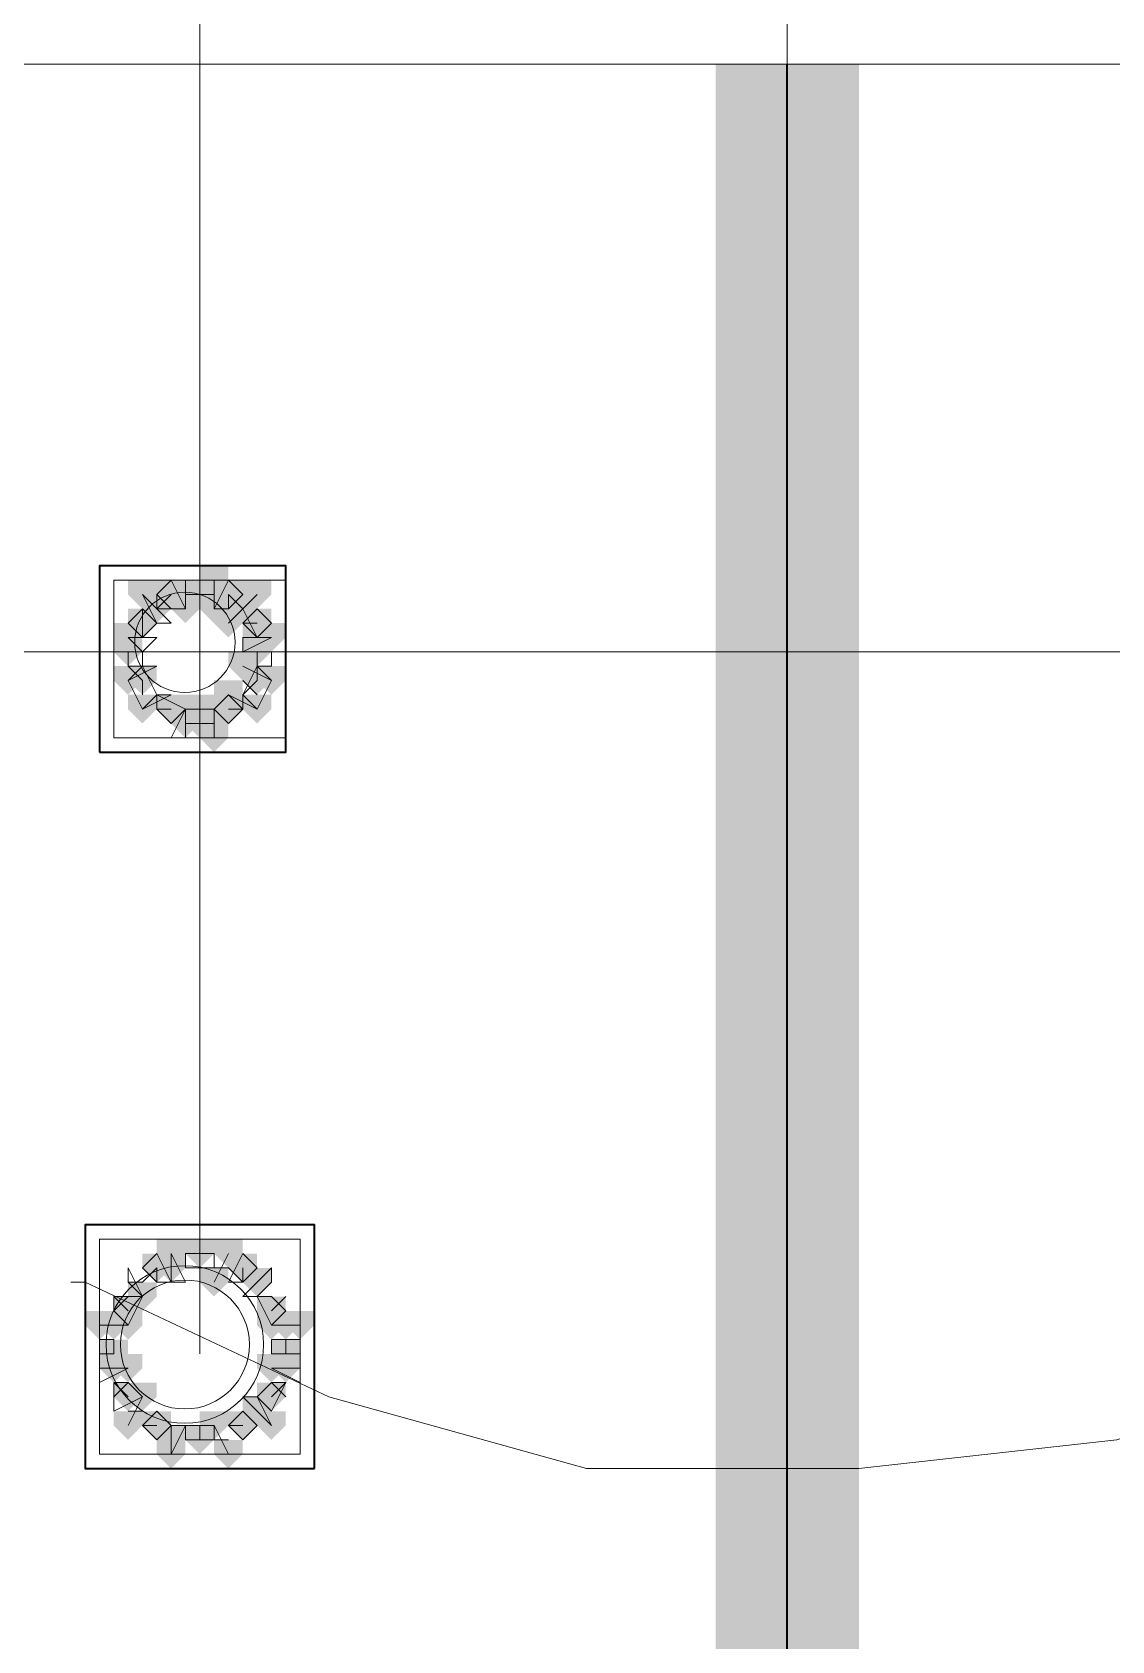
# Model space of a CAD drawing. Header units: millimetres. Extents: x 2315 to 4619, y 1334 to 1897.
# Drawn here: x 3818.82 to 3823.42, y 1547.99 to 1554.84 of the extents above; entities that cross this region are included whole.
import ezdxf

# ---------------------------------------------------------------- set-up
doc = ezdxf.new("R2010")
doc.units = ezdxf.units.MM
for name, color, linetype, true_color in [('PDF_10', 7, 'Continuous', 0x00b85c), ('PDF_AXIS', 7, 'Continuous', 0x00b85c), ('PDF_柱构件', 7, 'Continuous', 0x00b85c), ('PDF_转运站初步方案', 7, 'Continuous', 0x00b85c)]:
    doc.layers.add(name, color=color, linetype=linetype, true_color=true_color)
doc.layers.add('PDF_中心线层', color=1, linetype='Continuous')
doc.layers.add('PDF_粗实线层', color=7, linetype='Continuous')

msp = doc.modelspace()

# ---------------------------------------------------------------- hatches: boundary and pattern name
at = {"layer": 'PDF_10', "transparency": 33554559}
for points in [[(3819.4122, 1552.5076), (3819.3511, 1552.5076), (3819.3511, 1552.4466), (3819.4122, 1552.3855), (3819.4733, 1552.4466), (3819.4733, 1552.5076)], [(3819.4122, 1552.5076), (3819.3511, 1552.5076), (3819.3511, 1552.4466), (3819.4122, 1552.3855), (3819.4733, 1552.4466), (3819.4733, 1552.5076)], [(3819.5343, 1552.5076), (3819.4733, 1552.5076), (3819.4733, 1552.4466), (3819.5343, 1552.3855), (3819.5954, 1552.4466), (3819.5954, 1552.5076)], [(3819.5343, 1552.5076), (3819.4733, 1552.5076), (3819.4733, 1552.4466), (3819.5343, 1552.3855), (3819.5954, 1552.4466), (3819.5954, 1552.5076)], [(3819.6565, 1552.5076), (3819.5954, 1552.5076), (3819.5954, 1552.4466), (3819.6565, 1552.3855), (3819.7176, 1552.4466), (3819.7176, 1552.5076)], [(3819.6565, 1552.5076), (3819.5954, 1552.5076), (3819.5954, 1552.4466), (3819.6565, 1552.3855), (3819.7176, 1552.4466), (3819.7176, 1552.5076)], [(3819.29, 1552.3855), (3819.2289, 1552.3855), (3819.2289, 1552.3244), (3819.29, 1552.2633), (3819.3511, 1552.3244), (3819.3511, 1552.3855)], [(3819.29, 1552.3855), (3819.2289, 1552.3855), (3819.2289, 1552.3244), (3819.29, 1552.2633), (3819.3511, 1552.3244), (3819.3511, 1552.3855)], [(3819.29, 1552.3855), (3819.2289, 1552.3855), (3819.2289, 1552.3244), (3819.29, 1552.2633), (3819.3511, 1552.3244), (3819.3511, 1552.3855)], [(3819.7787, 1552.3855), (3819.7176, 1552.3855), (3819.7176, 1552.3244), (3819.7787, 1552.2633), (3819.8398, 1552.3244), (3819.8398, 1552.3855)], [(3819.7787, 1552.3855), (3819.7176, 1552.3855), (3819.7176, 1552.3244), (3819.7787, 1552.2633), (3819.8398, 1552.3244), (3819.8398, 1552.3855)], [(3819.2289, 1552.2633), (3819.1679, 1552.2633), (3819.1679, 1552.2022), (3819.2289, 1552.1412), (3819.29, 1552.2022), (3819.29, 1552.2633)], [(3819.2289, 1552.2633), (3819.1679, 1552.2633), (3819.1679, 1552.2022), (3819.2289, 1552.1412), (3819.29, 1552.2022), (3819.29, 1552.2633)], [(3819.7787, 1552.2633), (3819.7176, 1552.2633), (3819.7176, 1552.2022), (3819.7787, 1552.1412), (3819.8398, 1552.2022), (3819.8398, 1552.2633)], [(3819.7787, 1552.2633), (3819.7176, 1552.2633), (3819.7176, 1552.2022), (3819.7787, 1552.1412), (3819.8398, 1552.2022), (3819.8398, 1552.2633)], [(3819.29, 1552.1412), (3819.2289, 1552.1412), (3819.2289, 1552.0801), (3819.29, 1552.019), (3819.3511, 1552.0801), (3819.3511, 1552.1412)], [(3819.29, 1552.1412), (3819.2289, 1552.1412), (3819.2289, 1552.0801), (3819.29, 1552.019), (3819.3511, 1552.0801), (3819.3511, 1552.1412)], [(3819.7787, 1552.1412), (3819.7176, 1552.1412), (3819.7176, 1552.0801), (3819.7787, 1552.019), (3819.8398, 1552.0801), (3819.8398, 1552.1412)], [(3819.7787, 1552.1412), (3819.7176, 1552.1412), (3819.7176, 1552.0801), (3819.7787, 1552.019), (3819.8398, 1552.0801), (3819.8398, 1552.1412)], [(3819.4122, 1552.019), (3819.3511, 1552.019), (3819.3511, 1551.9579), (3819.4122, 1551.8968), (3819.4733, 1551.9579), (3819.4733, 1552.019)], [(3819.4122, 1552.019), (3819.3511, 1552.019), (3819.3511, 1551.9579), (3819.4122, 1551.8968), (3819.4733, 1551.9579), (3819.4733, 1552.019)], [(3819.6565, 1552.019), (3819.5954, 1552.019), (3819.5954, 1551.9579), (3819.6565, 1551.8968), (3819.7176, 1551.9579), (3819.7176, 1552.019)], [(3819.6565, 1552.019), (3819.5954, 1552.019), (3819.5954, 1551.9579), (3819.6565, 1551.8968), (3819.7176, 1551.9579), (3819.7176, 1552.019)], [(3819.6565, 1552.019), (3819.5954, 1552.019), (3819.5954, 1551.9579), (3819.6565, 1551.8968), (3819.7176, 1551.9579), (3819.7176, 1552.019)], [(3819.5343, 1551.9579), (3819.4733, 1551.9579), (3819.4733, 1551.8968), (3819.5343, 1551.8357), (3819.5954, 1551.8968), (3819.5954, 1551.9579)], [(3819.5343, 1551.9579), (3819.4733, 1551.9579), (3819.4733, 1551.8968), (3819.5343, 1551.8357), (3819.5954, 1551.8968), (3819.5954, 1551.9579)], [(3819.5343, 1549.6979), (3819.4733, 1549.6979), (3819.4733, 1549.6368), (3819.5343, 1549.5757), (3819.5954, 1549.6368), (3819.5954, 1549.6979)], [(3819.5343, 1549.6979), (3819.4733, 1549.6979), (3819.4733, 1549.6368), (3819.5343, 1549.5757), (3819.5954, 1549.6368), (3819.5954, 1549.6979)], [(3819.3511, 1549.6368), (3819.29, 1549.6368), (3819.29, 1549.5757), (3819.3511, 1549.5147), (3819.4122, 1549.5757), (3819.4122, 1549.6368)], [(3819.3511, 1549.6368), (3819.29, 1549.6368), (3819.29, 1549.5757), (3819.3511, 1549.5147), (3819.4122, 1549.5757), (3819.4122, 1549.6368)], [(3819.7176, 1549.6368), (3819.6565, 1549.6368), (3819.6565, 1549.5757), (3819.7176, 1549.5147), (3819.7787, 1549.5757), (3819.7787, 1549.6368)], [(3819.7176, 1549.6368), (3819.6565, 1549.6368), (3819.6565, 1549.5757), (3819.7176, 1549.5147), (3819.7787, 1549.5757), (3819.7787, 1549.6368)], [(3819.2289, 1549.4536), (3819.1679, 1549.4536), (3819.1679, 1549.3925), (3819.2289, 1549.3314), (3819.29, 1549.3925), (3819.29, 1549.4536)], [(3819.2289, 1549.4536), (3819.1679, 1549.4536), (3819.1679, 1549.3925), (3819.2289, 1549.3314), (3819.29, 1549.3925), (3819.29, 1549.4536)], [(3819.8398, 1549.4536), (3819.7787, 1549.4536), (3819.7787, 1549.3925), (3819.8398, 1549.3314), (3819.9008, 1549.3925), (3819.9008, 1549.4536)], [(3819.8398, 1549.4536), (3819.7787, 1549.4536), (3819.7787, 1549.3925), (3819.8398, 1549.3314), (3819.9008, 1549.3925), (3819.9008, 1549.4536)], [(3819.1679, 1549.2703), (3819.1068, 1549.2703), (3819.1068, 1549.2093), (3819.1679, 1549.1482), (3819.2289, 1549.2093), (3819.2289, 1549.2703)], [(3819.1679, 1549.2703), (3819.1068, 1549.2703), (3819.1068, 1549.2093), (3819.1679, 1549.1482), (3819.2289, 1549.2093), (3819.2289, 1549.2703)], [(3819.9008, 1549.2703), (3819.8398, 1549.2703), (3819.8398, 1549.2093), (3819.9008, 1549.1482), (3819.9619, 1549.2093), (3819.9619, 1549.2703)], [(3819.9008, 1549.2703), (3819.8398, 1549.2703), (3819.8398, 1549.2093), (3819.9008, 1549.1482), (3819.9619, 1549.2093), (3819.9619, 1549.2703)], [(3819.9008, 1549.2703), (3819.8398, 1549.2703), (3819.8398, 1549.2093), (3819.9008, 1549.1482), (3819.9619, 1549.2093), (3819.9619, 1549.2703)], [(3819.2289, 1549.0871), (3819.1679, 1549.0871), (3819.1679, 1549.026), (3819.2289, 1548.9649), (3819.29, 1549.026), (3819.29, 1549.0871)], [(3819.2289, 1549.0871), (3819.1679, 1549.0871), (3819.1679, 1549.026), (3819.2289, 1548.9649), (3819.29, 1549.026), (3819.29, 1549.0871)], [(3819.8398, 1549.0871), (3819.7787, 1549.0871), (3819.7787, 1549.026), (3819.8398, 1548.9649), (3819.9008, 1549.026), (3819.9008, 1549.0871)], [(3819.8398, 1549.0871), (3819.7787, 1549.0871), (3819.7787, 1549.026), (3819.8398, 1548.9649), (3819.9008, 1549.026), (3819.9008, 1549.0871)], [(3819.3511, 1548.9649), (3819.29, 1548.9649), (3819.29, 1548.9039), (3819.3511, 1548.8428), (3819.4122, 1548.9039), (3819.4122, 1548.9649)], [(3819.3511, 1548.9649), (3819.29, 1548.9649), (3819.29, 1548.9039), (3819.3511, 1548.8428), (3819.4122, 1548.9039), (3819.4122, 1548.9649)], [(3819.3511, 1548.9649), (3819.29, 1548.9649), (3819.29, 1548.9039), (3819.3511, 1548.8428), (3819.4122, 1548.9039), (3819.4122, 1548.9649)], [(3819.7176, 1548.9649), (3819.6565, 1548.9649), (3819.6565, 1548.9039), (3819.7176, 1548.8428), (3819.7787, 1548.9039), (3819.7787, 1548.9649)], [(3819.7176, 1548.9649), (3819.6565, 1548.9649), (3819.6565, 1548.9039), (3819.7176, 1548.8428), (3819.7787, 1548.9039), (3819.7787, 1548.9649)], [(3819.7176, 1548.9649), (3819.6565, 1548.9649), (3819.6565, 1548.9039), (3819.7176, 1548.8428), (3819.7787, 1548.9039), (3819.7787, 1548.9649)], [(3819.5343, 1548.9039), (3819.4733, 1548.9039), (3819.4733, 1548.8428), (3819.5343, 1548.7817), (3819.5954, 1548.8428), (3819.5954, 1548.9039)], [(3819.5343, 1548.9039), (3819.4733, 1548.9039), (3819.4733, 1548.8428), (3819.5343, 1548.7817), (3819.5954, 1548.8428), (3819.5954, 1548.9039)]]:
    msp.add_hatch(color=6, dxfattribs=at).paths.add_polyline_path(points)
at = {"layer": 'PDF_柱构件', "transparency": 33554559}
for points in [[(3819.5954, 1552.5687), (3819.5343, 1552.5687), (3819.5343, 1552.5076), (3819.5954, 1552.4466), (3819.6565, 1552.5076), (3819.6565, 1552.5687)], [(3819.29, 1552.5076), (3819.2289, 1552.5076), (3819.2289, 1552.4466), (3819.29, 1552.3855), (3819.3511, 1552.4466), (3819.3511, 1552.5076)], [(3819.4733, 1552.5076), (3819.4122, 1552.5076), (3819.4122, 1552.4466), (3819.4733, 1552.3855), (3819.5343, 1552.4466), (3819.5343, 1552.5076)], [(3819.5954, 1552.5076), (3819.5343, 1552.5076), (3819.5343, 1552.4466), (3819.5954, 1552.3855), (3819.6565, 1552.4466), (3819.6565, 1552.5076)], [(3819.7787, 1552.5076), (3819.7176, 1552.5076), (3819.7176, 1552.4466), (3819.7787, 1552.3855), (3819.8398, 1552.4466), (3819.8398, 1552.5076)], [(3819.3511, 1552.4466), (3819.29, 1552.4466), (3819.29, 1552.3855), (3819.3511, 1552.3244), (3819.4122, 1552.3855), (3819.4122, 1552.4466)], [(3819.4733, 1552.4466), (3819.4122, 1552.4466), (3819.4122, 1552.3855), (3819.4733, 1552.3244), (3819.5343, 1552.3855), (3819.5343, 1552.4466)], [(3819.5954, 1552.4466), (3819.5343, 1552.4466), (3819.5343, 1552.3855), (3819.5954, 1552.3244), (3819.6565, 1552.3855), (3819.6565, 1552.4466)], [(3819.7176, 1552.4466), (3819.6565, 1552.4466), (3819.6565, 1552.3855), (3819.7176, 1552.3244), (3819.7787, 1552.3855), (3819.7787, 1552.4466)], [(3819.6565, 1552.3855), (3819.5954, 1552.3855), (3819.5954, 1552.3244), (3819.6565, 1552.2633), (3819.7176, 1552.3244), (3819.7176, 1552.3855)], [(3819.2289, 1552.3244), (3819.1679, 1552.3244), (3819.1679, 1552.2633), (3819.2289, 1552.2022), (3819.29, 1552.2633), (3819.29, 1552.3244)], [(3819.7787, 1552.3244), (3819.7176, 1552.3244), (3819.7176, 1552.2633), (3819.7787, 1552.2022), (3819.8398, 1552.2633), (3819.8398, 1552.3244)], [(3819.8398, 1552.3244), (3819.7787, 1552.3244), (3819.7787, 1552.2633), (3819.8398, 1552.2022), (3819.9008, 1552.2633), (3819.9008, 1552.3244)], [(3819.7176, 1552.2022), (3819.6565, 1552.2022), (3819.6565, 1552.1412), (3819.7176, 1552.0801), (3819.7787, 1552.1412), (3819.7787, 1552.2022)], [(3819.2289, 1552.1412), (3819.1679, 1552.1412), (3819.1679, 1552.0801), (3819.2289, 1552.019), (3819.29, 1552.0801), (3819.29, 1552.1412)], [(3819.6565, 1552.0801), (3819.5954, 1552.0801), (3819.5954, 1552.019), (3819.6565, 1551.9579), (3819.7176, 1552.019), (3819.7176, 1552.0801)], [(3819.8398, 1552.1412), (3819.7787, 1552.1412), (3819.7787, 1552.0801), (3819.8398, 1552.019), (3819.9008, 1552.0801), (3819.9008, 1552.1412)], [(3819.29, 1552.019), (3819.2289, 1552.019), (3819.2289, 1551.9579), (3819.29, 1551.8968), (3819.3511, 1551.9579), (3819.3511, 1552.019)], [(3819.4733, 1552.019), (3819.4122, 1552.019), (3819.4122, 1551.9579), (3819.4733, 1551.8968), (3819.5343, 1551.9579), (3819.5343, 1552.019)], [(3819.5954, 1552.019), (3819.5343, 1552.019), (3819.5343, 1551.9579), (3819.5954, 1551.8968), (3819.6565, 1551.9579), (3819.6565, 1552.019)], [(3819.7787, 1552.019), (3819.7176, 1552.019), (3819.7176, 1551.9579), (3819.7787, 1551.8968), (3819.8398, 1551.9579), (3819.8398, 1552.019)], [(3819.4733, 1551.9579), (3819.4122, 1551.9579), (3819.4122, 1551.8968), (3819.4733, 1551.8357), (3819.5343, 1551.8968), (3819.5343, 1551.9579)], [(3819.5954, 1551.9579), (3819.5343, 1551.9579), (3819.5343, 1551.8968), (3819.5954, 1551.8357), (3819.6565, 1551.8968), (3819.6565, 1551.9579)], [(3819.5954, 1551.8968), (3819.5343, 1551.8968), (3819.5343, 1551.8357), (3819.5954, 1551.7747), (3819.6565, 1551.8357), (3819.6565, 1551.8968)], [(3819.4122, 1549.6979), (3819.3511, 1549.6979), (3819.3511, 1549.6368), (3819.4122, 1549.5757), (3819.4733, 1549.6368), (3819.4733, 1549.6979)], [(3819.6565, 1549.6979), (3819.5954, 1549.6979), (3819.5954, 1549.6368), (3819.6565, 1549.5757), (3819.7176, 1549.6368), (3819.7176, 1549.6979)], [(3819.4122, 1549.6368), (3819.3511, 1549.6368), (3819.3511, 1549.5757), (3819.4122, 1549.5147), (3819.4733, 1549.5757), (3819.4733, 1549.6368)], [(3819.5954, 1549.5757), (3819.5343, 1549.5757), (3819.5343, 1549.5147), (3819.5954, 1549.4536), (3819.6565, 1549.5147), (3819.6565, 1549.5757)], [(3819.7787, 1549.5757), (3819.7176, 1549.5757), (3819.7176, 1549.5147), (3819.7787, 1549.4536), (3819.8398, 1549.5147), (3819.8398, 1549.5757)], [(3819.29, 1549.5147), (3819.2289, 1549.5147), (3819.2289, 1549.4536), (3819.29, 1549.3925), (3819.3511, 1549.4536), (3819.3511, 1549.5147)], [(3819.1068, 1549.3925), (3819.0457, 1549.3925), (3819.0457, 1549.3314), (3819.1068, 1549.2703), (3819.1679, 1549.3314), (3819.1679, 1549.3925)], [(3819.1679, 1549.3925), (3819.1068, 1549.3925), (3819.1068, 1549.3314), (3819.1679, 1549.2703), (3819.2289, 1549.3314), (3819.2289, 1549.3925)], [(3819.2289, 1549.3925), (3819.1679, 1549.3925), (3819.1679, 1549.3314), (3819.2289, 1549.2703), (3819.29, 1549.3314), (3819.29, 1549.3925)], [(3819.8398, 1549.3925), (3819.7787, 1549.3925), (3819.7787, 1549.3314), (3819.8398, 1549.2703), (3819.9008, 1549.3314), (3819.9008, 1549.3925)], [(3819.9008, 1549.3925), (3819.8398, 1549.3925), (3819.8398, 1549.3314), (3819.9008, 1549.2703), (3819.9619, 1549.3314), (3819.9619, 1549.3925)], [(3819.9619, 1549.3925), (3819.9008, 1549.3925), (3819.9008, 1549.3314), (3819.9619, 1549.2703), (3820.023, 1549.3314), (3820.023, 1549.3925)], [(3819.1679, 1549.2093), (3819.1068, 1549.2093), (3819.1068, 1549.1482), (3819.1679, 1549.0871), (3819.2289, 1549.1482), (3819.2289, 1549.2093)], [(3819.2289, 1549.2093), (3819.1679, 1549.2093), (3819.1679, 1549.1482), (3819.2289, 1549.0871), (3819.29, 1549.1482), (3819.29, 1549.2093)], [(3819.8398, 1549.2093), (3819.7787, 1549.2093), (3819.7787, 1549.1482), (3819.8398, 1549.0871), (3819.9008, 1549.1482), (3819.9008, 1549.2093)], [(3819.9008, 1549.2093), (3819.8398, 1549.2093), (3819.8398, 1549.1482), (3819.9008, 1549.0871), (3819.9619, 1549.1482), (3819.9619, 1549.2093)], [(3819.29, 1549.0871), (3819.2289, 1549.0871), (3819.2289, 1549.026), (3819.29, 1548.9649), (3819.3511, 1549.026), (3819.3511, 1549.0871)], [(3819.7787, 1549.026), (3819.7176, 1549.026), (3819.7176, 1548.9649), (3819.7787, 1548.9039), (3819.8398, 1548.9649), (3819.8398, 1549.026)], [(3819.2289, 1548.9649), (3819.1679, 1548.9649), (3819.1679, 1548.9039), (3819.2289, 1548.8428), (3819.29, 1548.9039), (3819.29, 1548.9649)], [(3819.5954, 1548.9649), (3819.5343, 1548.9649), (3819.5343, 1548.9039), (3819.5954, 1548.8428), (3819.6565, 1548.9039), (3819.6565, 1548.9649)], [(3819.8398, 1548.9649), (3819.7787, 1548.9649), (3819.7787, 1548.9039), (3819.8398, 1548.8428), (3819.9008, 1548.9039), (3819.9008, 1548.9649)], [(3819.4122, 1548.9039), (3819.3511, 1548.9039), (3819.3511, 1548.8428), (3819.4122, 1548.7817), (3819.4733, 1548.8428), (3819.4733, 1548.9039)], [(3819.4122, 1548.8428), (3819.3511, 1548.8428), (3819.3511, 1548.7817), (3819.4122, 1548.7206), (3819.4733, 1548.7817), (3819.4733, 1548.8428)], [(3819.6565, 1548.8428), (3819.5954, 1548.8428), (3819.5954, 1548.7817), (3819.6565, 1548.7206), (3819.7176, 1548.7817), (3819.7176, 1548.8428)]]:
    msp.add_hatch(color=6, dxfattribs=at).paths.add_polyline_path(points)
at = {"layer": 'PDF_粗实线层', "transparency": 33554559}
msp.add_hatch(color=256, dxfattribs=at).paths.add_polyline_path([(3822.3441, 1554.7066), (3821.7333, 1554.7066), (3821.7333, 1541.6963), (3822.3441, 1541.6963)])
at = {"layer": 'PDF_转运站初步方案', "transparency": 33554559}
for points in [[(3819.4122, 1552.5076), (3819.3511, 1552.5076), (3819.3511, 1552.4466), (3819.4122, 1552.3855), (3819.4733, 1552.4466), (3819.4733, 1552.5076)], [(3819.4122, 1552.5076), (3819.3511, 1552.5076), (3819.3511, 1552.4466), (3819.4122, 1552.3855), (3819.4733, 1552.4466), (3819.4733, 1552.5076)], [(3819.5343, 1552.5076), (3819.4733, 1552.5076), (3819.4733, 1552.4466), (3819.5343, 1552.3855), (3819.5954, 1552.4466), (3819.5954, 1552.5076)], [(3819.5343, 1552.5076), (3819.4733, 1552.5076), (3819.4733, 1552.4466), (3819.5343, 1552.3855), (3819.5954, 1552.4466), (3819.5954, 1552.5076)], [(3819.6565, 1552.5076), (3819.5954, 1552.5076), (3819.5954, 1552.4466), (3819.6565, 1552.3855), (3819.7176, 1552.4466), (3819.7176, 1552.5076)], [(3819.6565, 1552.5076), (3819.5954, 1552.5076), (3819.5954, 1552.4466), (3819.6565, 1552.3855), (3819.7176, 1552.4466), (3819.7176, 1552.5076)], [(3819.29, 1552.3855), (3819.2289, 1552.3855), (3819.2289, 1552.3244), (3819.29, 1552.2633), (3819.3511, 1552.3244), (3819.3511, 1552.3855)], [(3819.29, 1552.3855), (3819.2289, 1552.3855), (3819.2289, 1552.3244), (3819.29, 1552.2633), (3819.3511, 1552.3244), (3819.3511, 1552.3855)], [(3819.7787, 1552.3855), (3819.7176, 1552.3855), (3819.7176, 1552.3244), (3819.7787, 1552.2633), (3819.8398, 1552.3244), (3819.8398, 1552.3855)], [(3819.7787, 1552.3855), (3819.7176, 1552.3855), (3819.7176, 1552.3244), (3819.7787, 1552.2633), (3819.8398, 1552.3244), (3819.8398, 1552.3855)], [(3819.2289, 1552.2633), (3819.1679, 1552.2633), (3819.1679, 1552.2022), (3819.2289, 1552.1412), (3819.29, 1552.2022), (3819.29, 1552.2633)], [(3819.2289, 1552.2633), (3819.1679, 1552.2633), (3819.1679, 1552.2022), (3819.2289, 1552.1412), (3819.29, 1552.2022), (3819.29, 1552.2633)], [(3819.7787, 1552.2633), (3819.7176, 1552.2633), (3819.7176, 1552.2022), (3819.7787, 1552.1412), (3819.8398, 1552.2022), (3819.8398, 1552.2633)], [(3819.7787, 1552.2633), (3819.7176, 1552.2633), (3819.7176, 1552.2022), (3819.7787, 1552.1412), (3819.8398, 1552.2022), (3819.8398, 1552.2633)], [(3819.29, 1552.1412), (3819.2289, 1552.1412), (3819.2289, 1552.0801), (3819.29, 1552.019), (3819.3511, 1552.0801), (3819.3511, 1552.1412)], [(3819.29, 1552.1412), (3819.2289, 1552.1412), (3819.2289, 1552.0801), (3819.29, 1552.019), (3819.3511, 1552.0801), (3819.3511, 1552.1412)], [(3819.7787, 1552.1412), (3819.7176, 1552.1412), (3819.7176, 1552.0801), (3819.7787, 1552.019), (3819.8398, 1552.0801), (3819.8398, 1552.1412)], [(3819.7787, 1552.1412), (3819.7176, 1552.1412), (3819.7176, 1552.0801), (3819.7787, 1552.019), (3819.8398, 1552.0801), (3819.8398, 1552.1412)], [(3819.4122, 1552.019), (3819.3511, 1552.019), (3819.3511, 1551.9579), (3819.4122, 1551.8968), (3819.4733, 1551.9579), (3819.4733, 1552.019)], [(3819.4122, 1552.019), (3819.3511, 1552.019), (3819.3511, 1551.9579), (3819.4122, 1551.8968), (3819.4733, 1551.9579), (3819.4733, 1552.019)], [(3819.6565, 1552.019), (3819.5954, 1552.019), (3819.5954, 1551.9579), (3819.6565, 1551.8968), (3819.7176, 1551.9579), (3819.7176, 1552.019)], [(3819.6565, 1552.019), (3819.5954, 1552.019), (3819.5954, 1551.9579), (3819.6565, 1551.8968), (3819.7176, 1551.9579), (3819.7176, 1552.019)], [(3819.5343, 1551.9579), (3819.4733, 1551.9579), (3819.4733, 1551.8968), (3819.5343, 1551.8357), (3819.5954, 1551.8968), (3819.5954, 1551.9579)], [(3819.5343, 1551.9579), (3819.4733, 1551.9579), (3819.4733, 1551.8968), (3819.5343, 1551.8357), (3819.5954, 1551.8968), (3819.5954, 1551.9579)], [(3819.5343, 1549.6979), (3819.4733, 1549.6979), (3819.4733, 1549.6368), (3819.5343, 1549.5757), (3819.5954, 1549.6368), (3819.5954, 1549.6979)], [(3819.5343, 1549.6979), (3819.4733, 1549.6979), (3819.4733, 1549.6368), (3819.5343, 1549.5757), (3819.5954, 1549.6368), (3819.5954, 1549.6979)], [(3819.3511, 1549.6368), (3819.29, 1549.6368), (3819.29, 1549.5757), (3819.3511, 1549.5147), (3819.4122, 1549.5757), (3819.4122, 1549.6368)], [(3819.3511, 1549.6368), (3819.29, 1549.6368), (3819.29, 1549.5757), (3819.3511, 1549.5147), (3819.4122, 1549.5757), (3819.4122, 1549.6368)], [(3819.7176, 1549.6368), (3819.6565, 1549.6368), (3819.6565, 1549.5757), (3819.7176, 1549.5147), (3819.7787, 1549.5757), (3819.7787, 1549.6368)], [(3819.7176, 1549.6368), (3819.6565, 1549.6368), (3819.6565, 1549.5757), (3819.7176, 1549.5147), (3819.7787, 1549.5757), (3819.7787, 1549.6368)], [(3819.2289, 1549.4536), (3819.1679, 1549.4536), (3819.1679, 1549.3925), (3819.2289, 1549.3314), (3819.29, 1549.3925), (3819.29, 1549.4536)], [(3819.2289, 1549.4536), (3819.1679, 1549.4536), (3819.1679, 1549.3925), (3819.2289, 1549.3314), (3819.29, 1549.3925), (3819.29, 1549.4536)], [(3819.8398, 1549.4536), (3819.7787, 1549.4536), (3819.7787, 1549.3925), (3819.8398, 1549.3314), (3819.9008, 1549.3925), (3819.9008, 1549.4536)], [(3819.8398, 1549.4536), (3819.7787, 1549.4536), (3819.7787, 1549.3925), (3819.8398, 1549.3314), (3819.9008, 1549.3925), (3819.9008, 1549.4536)], [(3819.1679, 1549.2703), (3819.1068, 1549.2703), (3819.1068, 1549.2093), (3819.1679, 1549.1482), (3819.2289, 1549.2093), (3819.2289, 1549.2703)], [(3819.1679, 1549.2703), (3819.1068, 1549.2703), (3819.1068, 1549.2093), (3819.1679, 1549.1482), (3819.2289, 1549.2093), (3819.2289, 1549.2703)], [(3819.9008, 1549.2703), (3819.8398, 1549.2703), (3819.8398, 1549.2093), (3819.9008, 1549.1482), (3819.9619, 1549.2093), (3819.9619, 1549.2703)], [(3819.9008, 1549.2703), (3819.8398, 1549.2703), (3819.8398, 1549.2093), (3819.9008, 1549.1482), (3819.9619, 1549.2093), (3819.9619, 1549.2703)], [(3819.2289, 1549.0871), (3819.1679, 1549.0871), (3819.1679, 1549.026), (3819.2289, 1548.9649), (3819.29, 1549.026), (3819.29, 1549.0871)], [(3819.2289, 1549.0871), (3819.1679, 1549.0871), (3819.1679, 1549.026), (3819.2289, 1548.9649), (3819.29, 1549.026), (3819.29, 1549.0871)], [(3819.8398, 1549.0871), (3819.7787, 1549.0871), (3819.7787, 1549.026), (3819.8398, 1548.9649), (3819.9008, 1549.026), (3819.9008, 1549.0871)], [(3819.8398, 1549.0871), (3819.7787, 1549.0871), (3819.7787, 1549.026), (3819.8398, 1548.9649), (3819.9008, 1549.026), (3819.9008, 1549.0871)], [(3819.3511, 1548.9649), (3819.29, 1548.9649), (3819.29, 1548.9039), (3819.3511, 1548.8428), (3819.4122, 1548.9039), (3819.4122, 1548.9649)], [(3819.3511, 1548.9649), (3819.29, 1548.9649), (3819.29, 1548.9039), (3819.3511, 1548.8428), (3819.4122, 1548.9039), (3819.4122, 1548.9649)], [(3819.7176, 1548.9649), (3819.6565, 1548.9649), (3819.6565, 1548.9039), (3819.7176, 1548.8428), (3819.7787, 1548.9039), (3819.7787, 1548.9649)], [(3819.7176, 1548.9649), (3819.6565, 1548.9649), (3819.6565, 1548.9039), (3819.7176, 1548.8428), (3819.7787, 1548.9039), (3819.7787, 1548.9649)], [(3819.5343, 1548.9039), (3819.4733, 1548.9039), (3819.4733, 1548.8428), (3819.5343, 1548.7817), (3819.5954, 1548.8428), (3819.5954, 1548.9039)], [(3819.5343, 1548.9039), (3819.4733, 1548.9039), (3819.4733, 1548.8428), (3819.5343, 1548.7817), (3819.5954, 1548.8428), (3819.5954, 1548.9039)]]:
    msp.add_hatch(color=6, dxfattribs=at).paths.add_polyline_path(points)

# ---------------------------------------------------------------- linework, layer by layer
at = {"layer": 'PDF_10', "color": 6, "lineweight": 18}
for points in [[(3819.5343, 1552.4466), (3819.5343, 1552.5076)], [(3819.4122, 1552.4466), (3819.3511, 1552.3855)], [(3819.4122, 1552.3855), (3819.3511, 1552.4466)], [(3819.5954, 1552.4466), (3819.4733, 1552.4466)], [(3819.7787, 1552.2633), (3819.7176, 1552.3855), (3819.6565, 1552.4466), (3819.6565, 1552.3855)], [(3819.29, 1552.3855), (3819.29, 1552.2633)], [(3819.7176, 1552.3244), (3819.7787, 1552.3244)], [(3819.29, 1552.2022), (3819.2289, 1552.2022), (3819.2289, 1552.1412)], [(3819.7787, 1552.1412), (3819.7787, 1552.2022), (3819.8398, 1552.2022)], [(3819.29, 1552.019), (3819.29, 1552.0801), (3819.29, 1552.019)], [(3819.7176, 1552.019), (3819.7787, 1552.0801)], [(3819.7176, 1552.0801), (3819.7787, 1552.019)], [(3819.3511, 1551.9579), (3819.4122, 1551.9579), (3819.3511, 1551.9579)], [(3819.5343, 1551.9579), (3819.5343, 1551.8968)], [(3819.6565, 1551.9579), (3819.7176, 1551.9579)], [(3819.4733, 1551.8968), (3819.5954, 1551.8968)], [(3819.4733, 1549.6368), (3819.5954, 1549.6368)], [(3819.5343, 1549.5757), (3819.5343, 1549.6368)], [(3819.29, 1549.5147), (3819.3511, 1549.5757), (3819.3511, 1549.5147)], [(3819.6565, 1549.5757), (3819.7176, 1549.5147), (3819.7176, 1549.5757)], [(3819.1679, 1549.3925), (3819.2289, 1549.4536)], [(3819.2289, 1549.3925), (3819.1679, 1549.4536)], [(3819.8398, 1549.4536), (3819.9008, 1549.3925)], [(3819.8398, 1549.3925), (3819.9008, 1549.4536)], [(3819.1068, 1549.2093), (3819.1679, 1549.2093), (3819.1679, 1549.2703)], [(3819.9008, 1549.2703), (3819.9008, 1549.2093)], [(3819.2289, 1549.026), (3819.1679, 1549.0871)], [(3819.2289, 1549.0871), (3819.1679, 1549.026)], [(3819.9008, 1549.0871), (3819.8398, 1549.026)], [(3819.8398, 1549.0871), (3819.9008, 1549.026)], [(3819.3511, 1548.9039), (3819.29, 1548.9039)], [(3819.5343, 1548.9039), (3819.5343, 1548.8428)], [(3819.7176, 1548.9039), (3819.6565, 1548.9039)], [(3819.5954, 1548.8428), (3819.4733, 1548.8428)]]:
    msp.add_lwpolyline(points, dxfattribs=at)
at = {"layer": 'PDF_AXIS', "color": 6, "lineweight": 18}
for points in [[(3819.1679, 1551.8357), (3819.1679, 1552.5076), (3819.9008, 1552.5076), (3819.9008, 1551.8357)], [(3819.9619, 1548.7817), (3819.9619, 1549.6979), (3819.1068, 1549.6979), (3819.1068, 1548.7817)]]:
    msp.add_lwpolyline(points, close=True, dxfattribs=at)
at = {"layer": 'PDF_中心线层', "color": 6, "lineweight": 18}
msp.add_lwpolyline([(3822.0387, 1560.6925), (3822.0387, 1548.6595)], close=True, dxfattribs=at)
for points in [[(3819.5343, 1549.2093), (3819.5343, 1560.1428)], [(3828.0246, 1554.7066), (3816.0527, 1554.7066), (3828.0246, 1554.7066)], [(3828.0246, 1554.7066), (3827.9025, 1553.546), (3827.5971, 1552.4466), (3827.0473, 1551.4693), (3826.3754, 1550.553), (3825.5203, 1549.8201), (3824.543, 1549.2093), (3823.4435, 1548.8428), (3822.3441, 1548.7206), (3821.1835, 1548.7206), (3820.0841, 1549.026), (3819.0457, 1549.5147), (3818.9846, 1549.5147)], [(3816.6025, 1552.2022), (3827.4749, 1552.2022)]]:
    msp.add_lwpolyline(points, dxfattribs=at)
at = {"layer": 'PDF_柱构件', "color": 6, "lineweight": 18}
for points in [[(3819.4733, 1552.3855), (3819.3511, 1552.3855), (3819.3511, 1552.4466), (3819.4122, 1552.5076)], [(3819.4733, 1552.5076), (3819.4733, 1552.3855), (3819.4122, 1552.5076)], [(3819.5954, 1552.4466), (3819.4733, 1552.4466), (3819.4733, 1552.5076), (3819.5954, 1552.5076)], [(3819.5954, 1552.5076), (3819.5954, 1552.3855)], [(3819.6565, 1552.3855), (3819.5954, 1552.3855), (3819.6565, 1552.5076), (3819.7176, 1552.4466)], [(3819.29, 1552.4466), (3819.4122, 1552.3244), (3819.3511, 1552.3244)], [(3819.7787, 1552.4466), (3819.6565, 1552.3244)], [(3819.3511, 1552.3244), (3819.29, 1552.2633), (3819.2289, 1552.3244), (3819.29, 1552.3855)], [(3819.7787, 1552.2633), (3819.7176, 1552.3244), (3819.7787, 1552.3855), (3819.8398, 1552.3244)], [(3819.2289, 1552.2633), (3819.3511, 1552.2633), (3819.29, 1552.2022)], [(3819.8398, 1552.2633), (3819.7176, 1552.2022), (3819.7176, 1552.2633)], [(3819.29, 1552.2022), (3819.29, 1552.1412), (3819.2289, 1552.1412), (3819.2289, 1552.2022)], [(3819.7787, 1552.1412), (3819.7787, 1552.2022), (3819.8398, 1552.2022), (3819.8398, 1552.1412)], [(3819.2289, 1552.0801), (3819.29, 1552.1412), (3819.3511, 1552.1412)], [(3819.29, 1552.1412), (3819.3511, 1552.019), (3819.29, 1551.9579), (3819.2289, 1552.0801)], [(3819.8398, 1552.0801), (3819.7176, 1552.1412)], [(3819.7176, 1552.019), (3819.7787, 1552.1412), (3819.8398, 1552.0801), (3819.7787, 1551.9579)], [(3819.29, 1551.9579), (3819.3511, 1552.019), (3819.4122, 1552.019)], [(3819.3511, 1552.019), (3819.4733, 1551.9579), (3819.4122, 1551.8968), (3819.3511, 1551.9579)], [(3819.5954, 1551.9579), (3819.6565, 1552.019), (3819.7176, 1551.9579), (3819.6565, 1551.8968)], [(3819.7787, 1551.9579), (3819.6565, 1552.019)], [(3819.4122, 1551.8357), (3819.4733, 1551.9579), (3819.4733, 1551.8357)], [(3819.4733, 1551.9579), (3819.5954, 1551.9579), (3819.5954, 1551.8968), (3819.4733, 1551.8968)], [(3819.5954, 1551.8357), (3819.5954, 1551.9579)], [(3819.3511, 1549.5147), (3819.4122, 1549.5147), (3819.3511, 1549.6368), (3819.29, 1549.5757)], [(3819.4122, 1549.6368), (3819.4122, 1549.5147), (3819.4733, 1549.5147)], [(3819.4733, 1549.5757), (3819.5954, 1549.5757), (3819.5954, 1549.6368), (3819.4733, 1549.6368)], [(3819.6565, 1549.6368), (3819.5954, 1549.5147)], [(3819.6565, 1549.5147), (3819.7176, 1549.5147), (3819.7787, 1549.5757), (3819.7176, 1549.6368)], [(3819.8398, 1549.5757), (3819.7176, 1549.4536), (3819.7787, 1549.4536), (3819.8398, 1549.5147)], [(3819.2289, 1549.3314), (3819.29, 1549.4536), (3819.1679, 1549.4536), (3819.1679, 1549.3925)], [(3819.7787, 1549.4536), (3819.8398, 1549.3314), (3819.9008, 1549.3925), (3819.8398, 1549.4536)], [(3819.1068, 1549.3314), (3819.2289, 1549.3314)], [(3819.1679, 1549.2093), (3819.1679, 1549.2703), (3819.1068, 1549.2703), (3819.1068, 1549.2093)], [(3819.9619, 1549.3314), (3819.8398, 1549.3314)], [(3819.8398, 1549.2703), (3819.8398, 1549.2093), (3819.9619, 1549.2093), (3819.9619, 1549.2703)], [(3819.1068, 1549.0871), (3819.2289, 1549.1482), (3819.1068, 1549.1482)], [(3819.9619, 1549.1482), (3819.8398, 1549.1482), (3819.9619, 1549.0871)], [(3819.29, 1549.026), (3819.2289, 1549.0871), (3819.1679, 1549.0871), (3819.1679, 1548.9649)], [(3819.8398, 1549.0871), (3819.7787, 1549.026), (3819.8398, 1548.9649), (3819.9008, 1549.0871)], [(3819.2289, 1548.9039), (3819.29, 1549.026)], [(3819.8398, 1548.9039), (3819.7787, 1549.026), (3819.7176, 1549.026)], [(3819.4122, 1548.9039), (3819.3511, 1548.9649), (3819.29, 1548.9039), (3819.3511, 1548.8428)], [(3819.7176, 1548.9649), (3819.6565, 1548.9039), (3819.7176, 1548.8428), (3819.7787, 1548.9039)], [(3819.4122, 1548.7817), (3819.4733, 1548.9039), (3819.4122, 1548.9039)], [(3819.5954, 1548.9039), (3819.4733, 1548.9039), (3819.4733, 1548.8428), (3819.5954, 1548.8428)], [(3819.6565, 1548.7817), (3819.5954, 1548.9039)]]:
    msp.add_lwpolyline(points, close=True, dxfattribs=at)
for points in [[(3819.29, 1552.2633), (3819.2289, 1552.2633)], [(3819.2289, 1552.1412), (3819.29, 1552.0801)], [(3819.7787, 1552.0801), (3819.7787, 1552.1412)], [(3819.3511, 1552.019), (3819.3511, 1551.9579)], [(3819.7176, 1551.9579), (3819.7176, 1552.019)], [(3819.2289, 1549.5147), (3819.29, 1549.4536), (3819.2289, 1549.5757), (3819.2289, 1549.5147), (3819.29, 1549.5147)], [(3819.5954, 1549.5757), (3819.6565, 1549.5757)], [(3819.29, 1548.9649), (3819.2289, 1548.9649)], [(3819.6565, 1548.8428), (3819.5954, 1548.8428)]]:
    msp.add_lwpolyline(points, dxfattribs=at)
at = {"layer": 'PDF_粗实线层', "lineweight": 35}
msp.add_lwpolyline([(3822.0387, 1541.6963), (3822.0387, 1554.7066)], dxfattribs=at)
at = {"layer": 'PDF_粗实线层', "color": 6, "lineweight": 35}
for points in [[(3819.1068, 1551.7747), (3819.9008, 1551.7747), (3819.9008, 1552.5687), (3819.1068, 1552.5687)], [(3820.023, 1548.7206), (3820.023, 1549.759), (3819.0457, 1549.759), (3819.0457, 1548.7206)]]:
    msp.add_lwpolyline(points, close=True, dxfattribs=at)
at = {"layer": 'PDF_转运站初步方案', "color": 6, "lineweight": 18}
for centre, radius in [((3819.4711, 1552.2426), 0.2138), ((3819.4711, 1552.2426), 0.2138), ((3819.4711, 1549.2495), 0.3359), ((3819.4711, 1549.2495), 0.2749)]:
    msp.add_circle(centre, radius, dxfattribs=at)

doc.saveas('drawing.dxf')
